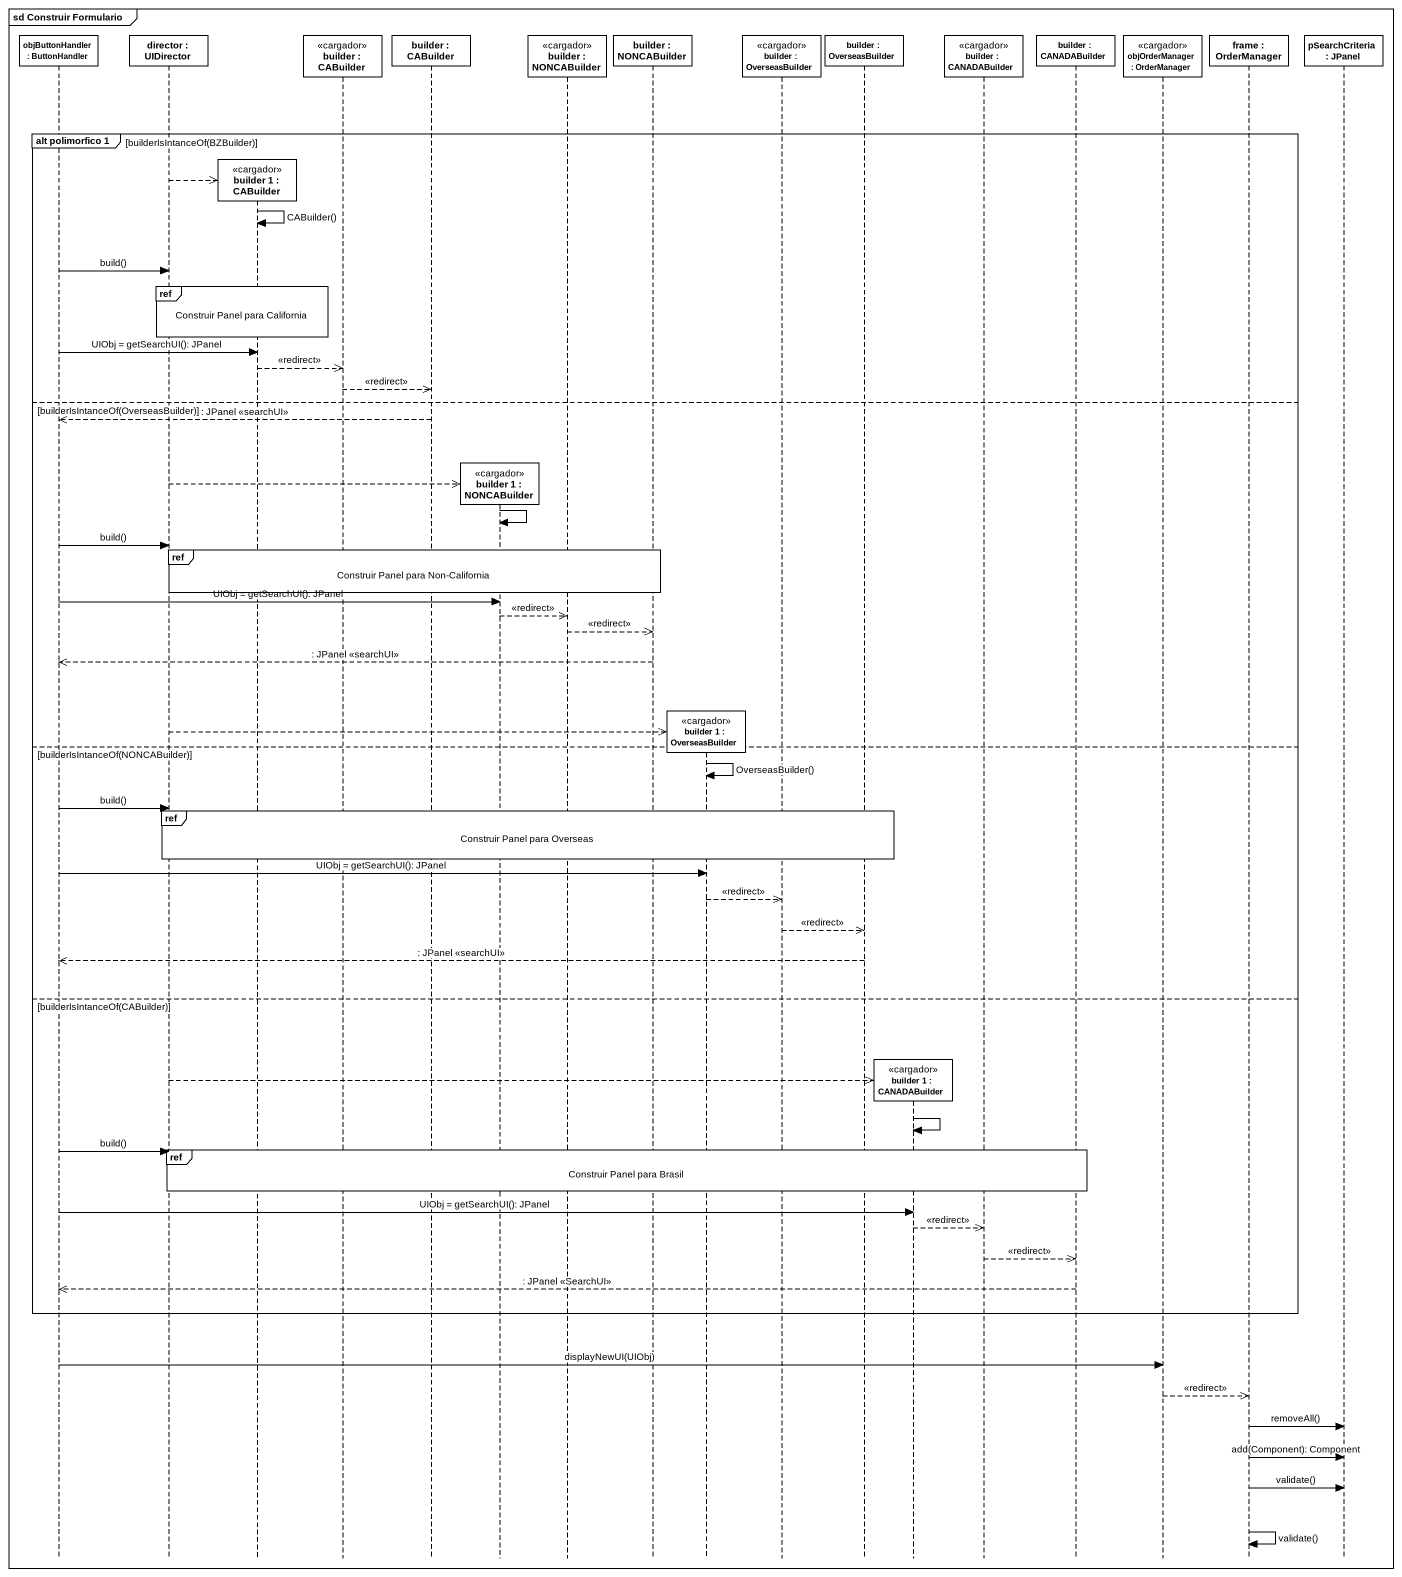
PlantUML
@startuml
mainframe sd Construir Formulario
hide footbox
participant "objButtonHandler : ButtonHandler" as objButtonHandler
participant "director : UIDirector" as director
participant "builder 1 : CABuilder" as builder_1 <<cargador>>
participant "builder : CABuilder" as builder <<cargador>>
participant "builder : CABuilder" as builder_2
participant "builder 1 : NONCABuilder" as builder_1_2 <<cargador>>
participant "builder : NONCABuilder" as builder_3 <<cargador>>
participant "builder : NONCABuilder" as builder_4
participant "builder 1 : OverseasBuilder" as builder_1_3 <<cargador>>
participant "builder : OverseasBuilder" as builder_5 <<cargador>>
participant "builder : OverseasBuilder" as builder_6
participant "builder 1 : CANADABuilder" as builder_1_4 <<cargador>>
participant "builder : CANADABuilder" as builder_7 <<cargador>>
participant "builder : CANADABuilder" as builder_8
participant "objOrderManager : OrderManager" as objOrderManager <<cargador>>
participant "frame : OrderManager" as frame_
participant "pSearchCriteria : JPanel" as pSearchCriteria

group alt polimorfico 1 [builderIsIntanceOf(BZBuilder)]
  director -->> builder_1 **
  builder_1 -> builder_1 : CABuilder()
  objButtonHandler -> director : build()
  ref over director, builder_1 : Construir Panel para California
  objButtonHandler -> builder_1 : UIObj = getSearchUI(): JPanel
  builder_1 -->> builder : <<redirect>>
  builder -->> builder_2 : <<redirect>>
else builderIsIntanceOf(OverseasBuilder)
  builder_2 -->> objButtonHandler : : JPanel <<searchUI>>
  director -->> builder_1_2 **
  builder_1_2 -> builder_1_2
  objButtonHandler -> director : build()
  ref over director, builder_1, builder, builder_2, builder_1_2, builder_3, builder_4 : Construir Panel para Non-California
  objButtonHandler -> builder_1_2 : UIObj = getSearchUI(): JPanel
  builder_1_2 -->> builder_3 : <<redirect>>
  builder_3 -->> builder_4 : <<redirect>>
  builder_4 -->> objButtonHandler : : JPanel <<searchUI>>
  director -->> builder_1_3 **
else builderIsIntanceOf(NONCABuilder)
  builder_1_3 -> builder_1_3 : OverseasBuilder()
  objButtonHandler -> director : build()
  ref over director, builder_1, builder, builder_2, builder_1_2, builder_3, builder_4, builder_1_3, builder_5, builder_6 : Construir Panel para Overseas
  objButtonHandler -> builder_1_3 : UIObj = getSearchUI(): JPanel
  builder_1_3 -->> builder_5 : <<redirect>>
  builder_5 -->> builder_6 : <<redirect>>
  builder_6 -->> objButtonHandler : : JPanel <<searchUI>>
else builderIsIntanceOf(CABuilder)
  director -->> builder_1_4 **
  builder_1_4 -> builder_1_4
  ref over director, builder_1, builder, builder_2, builder_1_2, builder_3, builder_4, builder_1_3, builder_5, builder_6, builder_1_4, builder_7, builder_8 : Construir Panel para Brasil
  objButtonHandler -> director : build()
  objButtonHandler -> builder_1_4 : UIObj = getSearchUI(): JPanel
  builder_1_4 -->> builder_7 : <<redirect>>
  builder_7 -->> builder_8 : <<redirect>>
  builder_8 -->> objButtonHandler : : JPanel <<SearchUI>>
end
objButtonHandler -> objOrderManager : displayNewUI(UIObj)
objOrderManager -->> frame_ : <<redirect>>
frame_ -> pSearchCriteria : removeAll()
frame_ -> pSearchCriteria : add(Component): Component
frame_ -> pSearchCriteria : validate()
frame_ -> frame_ : validate()
@enduml
